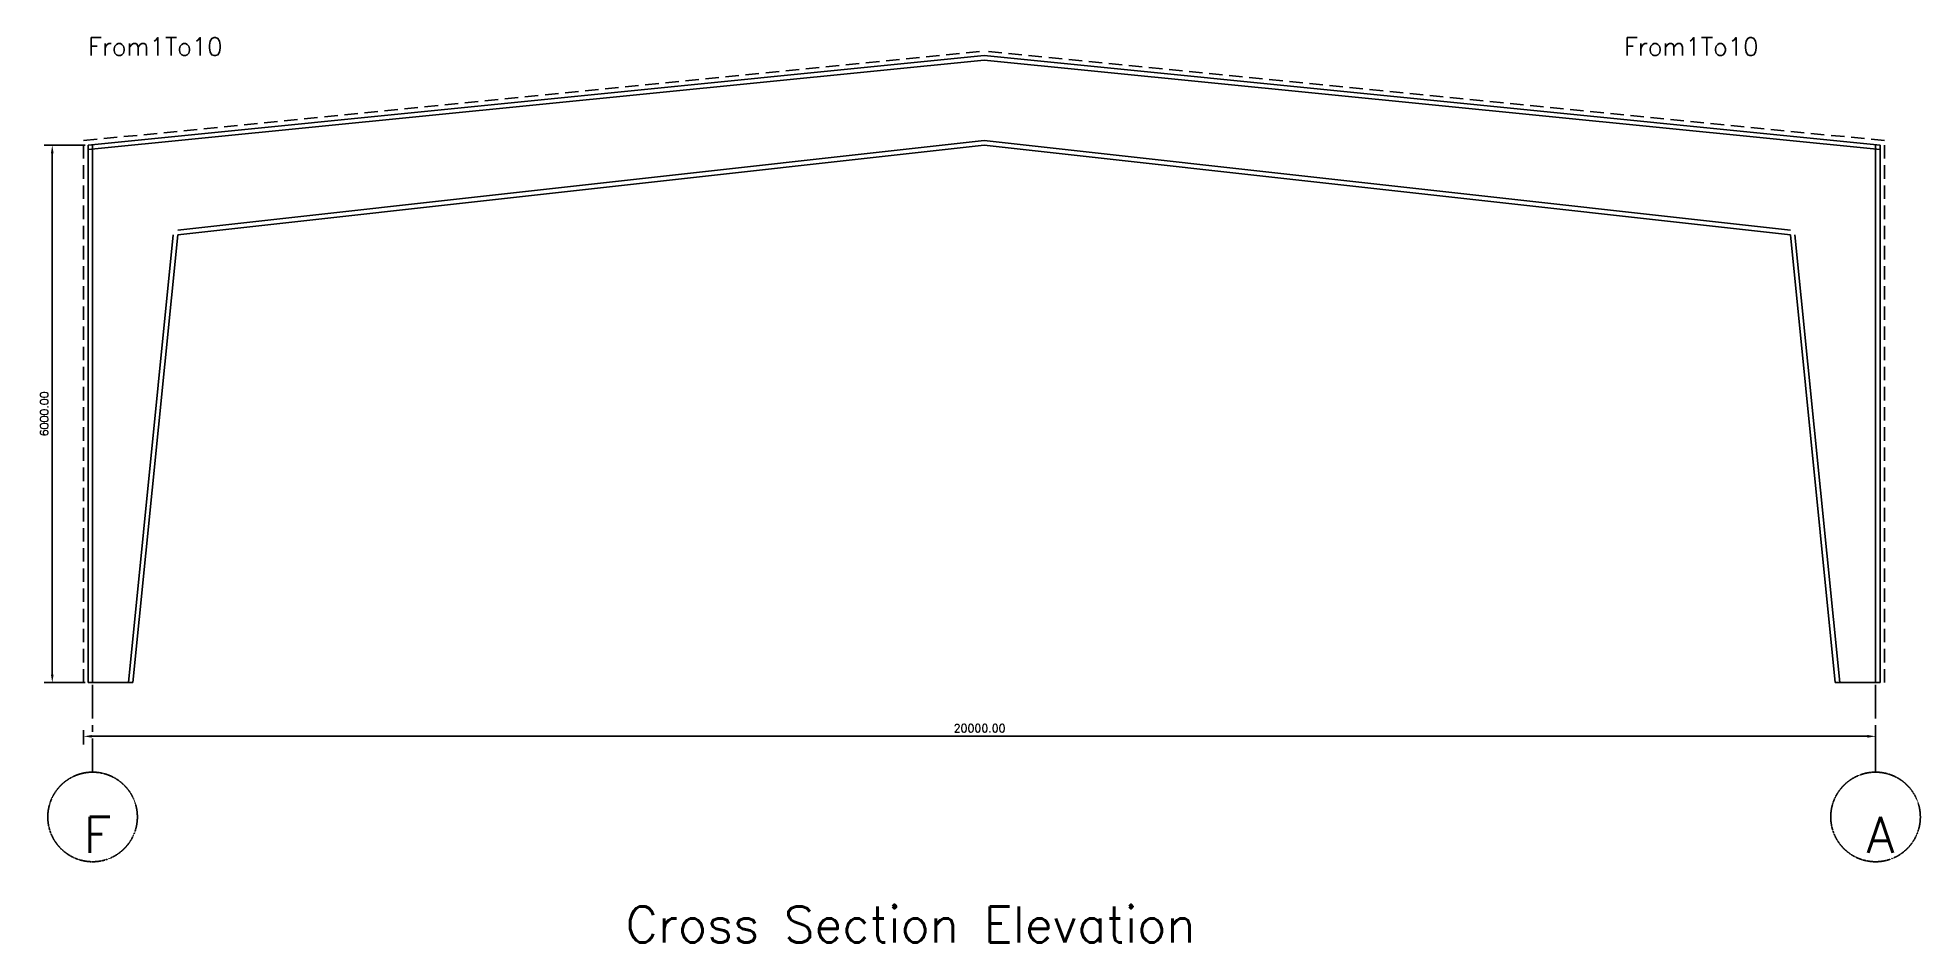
# Model space of a CAD drawing. Extents: x -563 to 20450, y -2900 to 7200.
import ezdxf

# ---------------------------------------------------------------- set-up
doc = ezdxf.new("R2010")
doc.units = 0
doc.linetypes.add('Center', pattern=[2, 1.25, -0.25, 0.25, -0.25])
doc.linetypes.add('Dashed', pattern=[0.75, 0.5, -0.25])
for name, color, linetype in [('Dimension', 6, 'Continuous'), ('Grids', 1, 'Center'), ('SEC', 4, 'Dashed'), ('STMember', 5, 'Continuous')]:
    doc.layers.add(name, color=color, linetype=linetype)
doc.styles.get("Standard").update_dxf_attribs({"font": 'simplex.shx'})
doc.dimstyles.new('karim', dxfattribs={"dimscale": 500, "dimtxt": 0.18, "dimasz": 0.18, "dimexe": 0.18, "dimexo": 0.0625, "dimgap": 0.09, "dimtad": 1, "dimzin": 0, "dimdsep": 46, "dimtxsty": 'Standard', "dimcen": 0.09, "dimadec": 0, "dimazin": 0, "dimtfac": 1, "dimtdec": 4, "dimtofl": 0, "dimtmove": 0, "dimatfit": 3, "dimfxl": 1, "dimtolj": 1, "dimtzin": 0, "dimarcsym": 0})

# ---------------------------------------------------------------- blocks, each defined once
blk = doc.blocks.new('*D1')
at = {"color": 0, "linetype": 'ByBlock', "lineweight": -2}
for p, q in [((-50, -531.25), (-50, -690)), ((40, -600), (19860, -600)), ((19950, -531.25), (19950, -690))]:
    blk.add_line(p, q, dxfattribs=at)
at = {"color": 0}
for points in [[(-50, -600), (40, -585), (40, -615)], [(19950, -600), (19860, -615), (19860, -585)]]:
    blk.add_solid(points, dxfattribs=at)
at = {"layer": 'Defpoints'}
for p in [(-50, -500), (19950, -500), (19950, -600)]:
    blk.add_point(p, dxfattribs=at)
at = {"color": 0, "insert": (9950, -555), "char_height": 90, "attachment_point": 8}
blk.add_mtext('20000.00', dxfattribs=at)
blk = doc.blocks.new('*D2')
at = {"color": 0, "linetype": 'ByBlock', "lineweight": -2}
for p, q in [((-31.25, 6000), (-490, 6000)), ((-400, 90), (-400, 5910)), ((-31.25, 0), (-490, 0))]:
    blk.add_line(p, q, dxfattribs=at)
at = {"color": 0}
for points in [[(-400, 6000), (-385, 5910), (-415, 5910)], [(-400, 0), (-415, 90), (-385, 90)]]:
    blk.add_solid(points, dxfattribs=at)
at = {"layer": 'Defpoints'}
for p in [(-400, 6000), (0, 6000), (0, 0)]:
    blk.add_point(p, dxfattribs=at)
at = {"color": 0, "insert": (-445, 3000), "char_height": 90, "attachment_point": 8, "rotation": 90}
blk.add_mtext('6000.00', dxfattribs=at)

msp = doc.modelspace()

# ---------------------------------------------------------------- linework, layer by layer
at = {"color": 7}
msp.add_line((0, 0), (500, 0), dxfattribs=at)
msp.add_line((20000, 0), (19500, 0))
at = {"layer": 'Grids', "ltscale": 300}
for p, q in [((50, -1000), (50, 6000)), ((19950, -1000), (19950, 6000))]:
    msp.add_line(p, q, dxfattribs=at)
at = {"layer": 'Grids'}
for centre in [(50, -1500), (19950, -1500)]:
    msp.add_circle(centre, 500, dxfattribs=at)
at = {"layer": 'SEC', "ltscale": 300}
for p, q in [((-50, 6050), (10000, 7050)), ((20050, 6050), (10000, 7050)), ((-50, 0), (-50, 6050)), ((20050, 0), (20050, 6050))]:
    msp.add_line(p, q, dxfattribs=at)
at = {"layer": 'STMember'}
for p, q in [((0, 6000), (10000, 7000)), ((0, 5950), (10000, 6950)), ((20000, 6000), (10000, 7000)), ((20000, 5950), (10000, 6950)), ((0, 0), (0, 6000)), ((50, 0), (50, 6000)), ((1000, 5050), (10000, 6050)), ((1000, 5000), (10000, 6000)), ((19000, 5050), (10000, 6050)), ((19000, 5000), (10000, 6000)), ((19950, 0), (19950, 6000)), ((20000, 0), (20000, 6000)), ((450, 0), (950, 5000)), ((500, 0), (1000, 5000)), ((19500, 0), (19000, 5000)), ((19550, 0), (19050, 5000))]:
    msp.add_line(p, q, dxfattribs=at)

# ---------------------------------------------------------------- texts
at = {"char_height": 400, "width": 400, "attachment_point": 1}
for s, insert in [('F', (-50, -1500)), ('A', (19850, -1500))]:
    msp.add_mtext(s, dxfattribs=dict(at, insert=insert))
at = {"color": 2, "insert": (6000, -2500), "char_height": 400, "width": 8000, "attachment_point": 1}
msp.add_mtext('Cross Section Elevation ', dxfattribs=at)
at = {"layer": 'Dimension', "char_height": 200, "width": 400, "attachment_point": 1}
for insert in [(0, 7200), (17142.857, 7200)]:
    msp.add_mtext('From1To10', dxfattribs=dict(at, insert=insert))

# ---------------------------------------------------------------- dimensions: what is measured, and where the dimension line sits
at = {"layer": 'Dimension'}
for p1, p2, distance, picture, middle in [((0, 0), (0, 6000), 400, '*D2', (-400, 3000)), ((-50, -500), (19950, -500), -100, '*D1', (9950, -600))]:
    dim = msp.add_aligned_dim(p1=p1, p2=p2, distance=distance, dimstyle='karim', override={"dimpost": '<>'}, dxfattribs=at)
    dim.commit()
    dim.dimension.update_dxf_attribs({"geometry": picture, "text_midpoint": middle})

doc.saveas('drawing.dxf')
